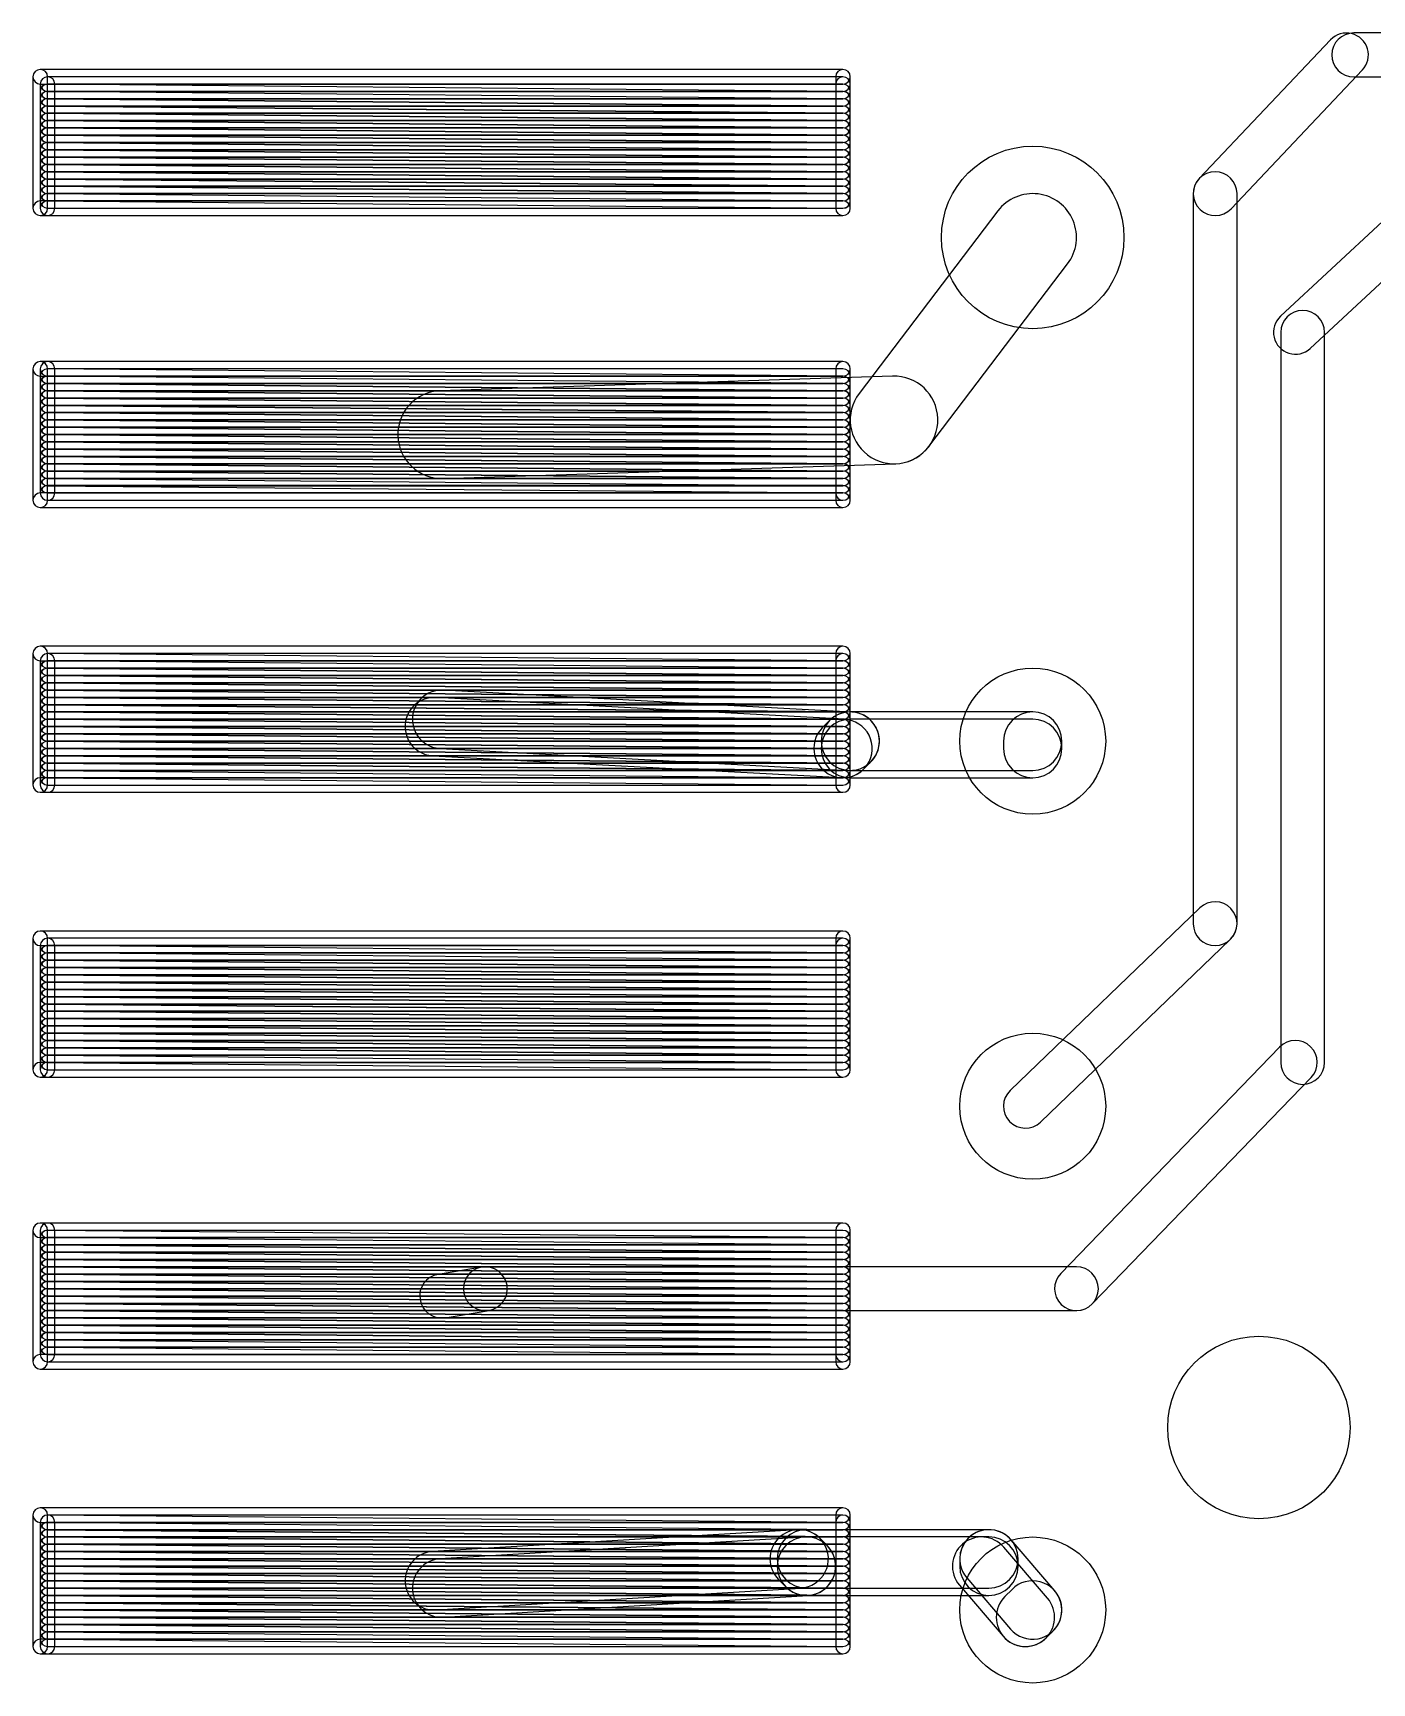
# Model space of a CAD drawing. Extents: x 2.7 to 76.1, y 3.1 to 47.6.
# Drawn here: x 2.72 to 7.38, y 25.19 to 30.93 of the extents above; entities that cross this region are included whole.
import ezdxf

# ---------------------------------------------------------------- set-up
doc = ezdxf.new("R2010")
doc.units = 0

msp = doc.modelspace()

# ---------------------------------------------------------------- linework, layer by layer
for points in [[(7.23446, 30.903895), (6.77726, 30.421295, 1), (6.887935, 30.31645), (7.345135, 30.79905, 1)], [(7.9502, 30.9277), (7.3152, 30.9277, 1), (7.3152, 30.77525), (7.9502, 30.77525, 1)], [(5.5372, 30.8007), (2.7432, 30.8007, 1), (2.7432, 30.74985), (5.5372, 30.74985, 1)], [(2.717775, 30.775275), (2.717775, 30.318075, 1), (2.768625, 30.318075), (2.768625, 30.775275, 1)], [(5.5372, 30.7753), (2.7686, 30.7753, 1), (2.7686, 30.72445), (5.5372, 30.72445, 1)], [(2.743175, 30.749875), (2.743175, 30.318075, 1), (2.794025, 30.318075), (2.794025, 30.749875, 1)], [(5.562625, 30.318075), (5.562625, 30.775275, 1), (5.511775, 30.775275), (5.511775, 30.318075, 1)], [(5.562625, 30.318075), (5.562625, 30.749875, 1), (5.511775, 30.749875), (5.511775, 30.318075, 1)], [(5.53743, 30.724495), (2.76883, 30.749895, 1), (2.768365, 30.69905), (5.536965, 30.67365, 1)], [(5.53743, 30.699095), (2.76883, 30.724495, 1), (2.768365, 30.67365), (5.536965, 30.64825, 1)], [(2.7686, 30.69905), (5.5372, 30.69905, 1), (5.5372, 30.7499), (2.7686, 30.7499, 1)], [(2.7686, 30.67365), (5.5372, 30.67365, 1), (5.5372, 30.7245), (2.7686, 30.7245, 1)], [(5.53743, 30.673695), (2.76883, 30.699095, 1), (2.768365, 30.64825), (5.536965, 30.62285, 1)], [(5.53743, 30.648295), (2.76883, 30.673695, 1), (2.768365, 30.62285), (5.536965, 30.59745, 1)], [(2.7686, 30.64825), (5.5372, 30.64825, 1), (5.5372, 30.6991), (2.7686, 30.6991, 1)], [(5.5372, 30.6991), (2.7686, 30.6991, 1), (2.7686, 30.64825), (5.5372, 30.64825, 1)], [(2.7686, 30.64825), (5.5372, 30.64825, 1), (5.5372, 30.6991), (2.7686, 30.6991, 1)], [(2.7686, 30.62285), (5.5372, 30.62285, 1), (5.5372, 30.6737), (2.7686, 30.6737, 1)], [(5.53743, 30.622895), (2.76883, 30.648295, 1), (2.768365, 30.59745), (5.536965, 30.57205, 1)], [(5.53743, 30.597495), (2.76883, 30.622895, 1), (2.768365, 30.57205), (5.536965, 30.54665, 1)], [(5.53743, 30.572095), (2.76883, 30.597495, 1), (2.768365, 30.54665), (5.536965, 30.52125, 1)], [(2.7686, 30.59745), (5.5372, 30.59745, 1), (5.5372, 30.6483), (2.7686, 30.6483, 1)], [(2.7686, 30.57205), (5.5372, 30.57205, 1), (5.5372, 30.6229), (2.7686, 30.6229, 1)], [(2.7686, 30.54665), (5.5372, 30.54665, 1), (5.5372, 30.5975), (2.7686, 30.5975, 1)], [(5.53743, 30.546695), (2.76883, 30.572095, 1), (2.768365, 30.52125), (5.536965, 30.49585, 1)], [(5.53743, 30.521295), (2.76883, 30.546695, 1), (2.768365, 30.49585), (5.536965, 30.47045, 1)], [(2.7686, 30.52125), (5.5372, 30.52125, 1), (5.5372, 30.5721), (2.7686, 30.5721, 1)], [(2.7686, 30.49585), (5.5372, 30.49585, 1), (5.5372, 30.5467), (2.7686, 30.5467, 1)], [(5.53743, 30.495895), (2.76883, 30.521295, 1), (2.768365, 30.47045), (5.536965, 30.44505, 1)], [(5.53743, 30.470495), (2.76883, 30.495895, 1), (2.768365, 30.44505), (5.536965, 30.41965, 1)], [(2.7686, 30.47045), (5.5372, 30.47045, 1), (5.5372, 30.5213), (2.7686, 30.5213, 1)], [(2.7686, 30.44505), (5.5372, 30.44505, 1), (5.5372, 30.4959), (2.7686, 30.4959, 1)], [(5.53743, 30.445095), (2.76883, 30.470495, 1), (2.768365, 30.41965), (5.536965, 30.39425, 1)], [(5.53743, 30.419695), (2.76883, 30.445095, 1), (2.768365, 30.39425), (5.536965, 30.36885, 1)], [(2.7686, 30.41965), (5.5372, 30.41965, 1), (5.5372, 30.4705), (2.7686, 30.4705, 1)], [(2.7686, 30.39425), (5.5372, 30.39425, 1), (5.5372, 30.4451), (2.7686, 30.4451, 1)], [(6.756375, 30.368875), (6.756375, 27.828875, 1), (6.908825, 27.828875), (6.908825, 30.368875, 1)], [(5.53743, 30.394295), (2.76883, 30.419695, 1), (2.768365, 30.36885), (5.536965, 30.34345, 1)], [(5.53743, 30.368895), (2.76883, 30.394295, 1), (2.768365, 30.34345), (5.536965, 30.31805, 1)], [(2.7686, 30.36885), (5.5372, 30.36885, 1), (5.5372, 30.4197), (2.7686, 30.4197, 1)], [(2.7686, 30.34345), (5.5372, 30.34345, 1), (5.5372, 30.3943), (2.7686, 30.3943, 1)], [(2.7686, 30.31805), (5.5372, 30.31805, 1), (5.5372, 30.3689), (2.7686, 30.3689, 1)], [(5.836355, 29.489245), (6.318955, 30.124245, 1), (6.07624, 30.3087), (5.59364, 29.6737, 1)], [(2.7432, 30.29265), (5.5372, 30.29265, 1), (5.5372, 30.3435), (2.7432, 30.3435, 1)], [(2.7686, 30.29265), (5.5372, 30.29265, 1), (5.5372, 30.3435), (2.7686, 30.3435, 1)], [(7.41573, 30.27233), (7.06013, 29.94213, 1), (7.163865, 29.830415), (7.519465, 30.160615, 1)], [(7.061175, 29.886275), (7.061175, 27.346275, 1), (7.213625, 27.346275), (7.213625, 29.886275, 1)], [(5.5372, 29.7847), (2.7432, 29.7847, 1), (2.7432, 29.73385), (5.5372, 29.73385, 1)], [(2.717775, 29.759275), (2.717775, 29.302075, 1), (2.768625, 29.302075), (2.768625, 29.759275, 1)], [(5.53743, 29.733895), (2.76883, 29.759295, 1), (2.768365, 29.70845), (5.536965, 29.68305, 1)], [(5.5372, 29.7847), (2.7686, 29.7847, 1), (2.7686, 29.73385), (5.5372, 29.73385, 1)], [(2.743175, 29.759275), (2.743175, 29.327475, 1), (2.794025, 29.327475), (2.794025, 29.759275, 1)], [(2.7686, 29.70845), (5.5372, 29.70845, 1), (5.5372, 29.7593), (2.7686, 29.7593, 1)], [(5.562625, 29.327475), (5.562625, 29.759275, 1), (5.511775, 29.759275), (5.511775, 29.327475, 1)], [(5.562625, 29.302075), (5.562625, 29.759275, 1), (5.511775, 29.759275), (5.511775, 29.302075, 1)], [(5.53743, 29.708495), (2.76883, 29.733895, 1), (2.768365, 29.68305), (5.536965, 29.65765, 1)], [(5.53743, 29.683095), (2.76883, 29.708495, 1), (2.768365, 29.65765), (5.536965, 29.63225, 1)], [(5.53743, 29.657695), (2.76883, 29.683095, 1), (2.768365, 29.63225), (5.536965, 29.60685, 1)], [(2.7686, 29.68305), (5.5372, 29.68305, 1), (5.5372, 29.7339), (2.7686, 29.7339, 1)], [(2.7686, 29.65765), (5.5372, 29.65765, 1), (5.5372, 29.7085), (2.7686, 29.7085, 1)], [(2.7686, 29.63225), (5.5372, 29.63225, 1), (5.5372, 29.6831), (2.7686, 29.6831, 1)], [(4.14511, 29.378325), (5.71991, 29.429125, 1), (5.710085, 29.73382), (4.135285, 29.68302, 1)], [(5.53743, 29.632295), (2.76883, 29.657695, 1), (2.768365, 29.60685), (5.536965, 29.58145, 1)], [(5.53743, 29.606895), (2.76883, 29.632295, 1), (2.768365, 29.58145), (5.536965, 29.55605, 1)], [(2.7686, 29.60685), (5.5372, 29.60685, 1), (5.5372, 29.6577), (2.7686, 29.6577, 1)], [(2.7686, 29.58145), (5.5372, 29.58145, 1), (5.5372, 29.6323), (2.7686, 29.6323, 1)], [(5.53743, 29.581495), (2.76883, 29.606895, 1), (2.768365, 29.55605), (5.536965, 29.53065, 1)], [(5.53743, 29.556095), (2.76883, 29.581495, 1), (2.768365, 29.53065), (5.536965, 29.50525, 1)], [(2.7686, 29.55605), (5.5372, 29.55605, 1), (5.5372, 29.6069), (2.7686, 29.6069, 1)], [(2.7686, 29.53065), (5.5372, 29.53065, 1), (5.5372, 29.5815), (2.7686, 29.5815, 1)], [(5.53743, 29.530695), (2.76883, 29.556095, 1), (2.768365, 29.50525), (5.536965, 29.47985, 1)], [(5.53743, 29.505295), (2.76883, 29.530695, 1), (2.768365, 29.47985), (5.536965, 29.45445, 1)], [(2.7686, 29.50525), (5.5372, 29.50525, 1), (5.5372, 29.5561), (2.7686, 29.5561, 1)], [(2.7686, 29.47985), (5.5372, 29.47985, 1), (5.5372, 29.5307), (2.7686, 29.5307, 1)], [(5.53743, 29.479895), (2.76883, 29.505295, 1), (2.768365, 29.45445), (5.536965, 29.42905, 1)], [(5.53743, 29.454495), (2.76883, 29.479895, 1), (2.768365, 29.42905), (5.536965, 29.40365, 1)], [(5.53743, 29.429095), (2.76883, 29.454495, 1), (2.768365, 29.40365), (5.536965, 29.37825, 1)], [(2.7686, 29.45445), (5.5372, 29.45445, 1), (5.5372, 29.5053), (2.7686, 29.5053, 1)], [(5.5372, 29.5053), (2.7686, 29.5053, 1), (2.7686, 29.45445), (5.5372, 29.45445, 1)], [(2.7686, 29.45445), (5.5372, 29.45445, 1), (5.5372, 29.5053), (2.7686, 29.5053, 1)], [(2.7686, 29.42905), (5.5372, 29.42905, 1), (5.5372, 29.4799), (2.7686, 29.4799, 1)], [(2.7686, 29.40365), (5.5372, 29.40365, 1), (5.5372, 29.4545), (2.7686, 29.4545, 1)], [(5.53743, 29.403695), (2.76883, 29.429095, 1), (2.768365, 29.37825), (5.536965, 29.35285, 1)], [(5.53743, 29.378295), (2.76883, 29.403695, 1), (2.768365, 29.35285), (5.536965, 29.32745, 1)], [(2.7686, 29.37825), (5.5372, 29.37825, 1), (5.5372, 29.4291), (2.7686, 29.4291, 1)], [(2.7686, 29.35285), (5.5372, 29.35285, 1), (5.5372, 29.4037), (2.7686, 29.4037, 1)], [(2.7686, 29.32745), (5.5372, 29.32745, 1), (5.5372, 29.3783), (2.7686, 29.3783, 1)], [(2.7686, 29.30205), (5.5372, 29.30205, 1), (5.5372, 29.3529), (2.7686, 29.3529, 1)], [(2.7432, 29.27665), (5.5372, 29.27665, 1), (5.5372, 29.3275), (2.7432, 29.3275, 1)], [(5.5372, 28.7941), (2.7432, 28.7941, 1), (2.7432, 28.74325), (5.5372, 28.74325, 1)], [(2.717775, 28.768675), (2.717775, 28.311475, 1), (2.768625, 28.311475), (2.768625, 28.768675, 1)], [(5.53743, 28.743295), (2.76883, 28.768695, 1), (2.768365, 28.71785), (5.536965, 28.69245, 1)], [(2.7686, 28.71785), (5.5372, 28.71785, 1), (5.5372, 28.7687), (2.7686, 28.7687, 1)], [(5.5372, 28.7687), (2.7686, 28.7687, 1), (2.7686, 28.71785), (5.5372, 28.71785, 1)], [(2.743175, 28.743275), (2.743175, 28.311475, 1), (2.794025, 28.311475), (2.794025, 28.743275, 1)], [(5.562625, 28.311475), (5.562625, 28.768675, 1), (5.511775, 28.768675), (5.511775, 28.311475, 1)], [(5.562625, 28.311475), (5.562625, 28.743275, 1), (5.511775, 28.743275), (5.511775, 28.311475, 1)], [(5.53743, 28.717895), (2.76883, 28.743295, 1), (2.768365, 28.69245), (5.536965, 28.66705, 1)], [(5.53743, 28.692495), (2.76883, 28.717895, 1), (2.768365, 28.66705), (5.536965, 28.64165, 1)], [(2.7686, 28.69245), (5.5372, 28.69245, 1), (5.5372, 28.7433), (2.7686, 28.7433, 1)], [(2.7686, 28.66705), (5.5372, 28.66705, 1), (5.5372, 28.7179), (2.7686, 28.7179, 1)], [(5.53743, 28.667095), (2.76883, 28.692495, 1), (2.768365, 28.64165), (5.536965, 28.61625, 1)], [(5.53743, 28.641695), (2.76883, 28.667095, 1), (2.768365, 28.61625), (5.536965, 28.59085, 1)], [(2.7686, 28.64165), (5.5372, 28.64165, 1), (5.5372, 28.6925), (2.7686, 28.6925, 1)], [(2.7686, 28.61625), (5.5372, 28.61625, 1), (5.5372, 28.6671), (2.7686, 28.6671, 1)], [(5.53743, 28.616295), (2.76883, 28.641695, 1), (2.768365, 28.59085), (5.536965, 28.56545, 1)], [(5.53743, 28.590895), (2.76883, 28.616295, 1), (2.768365, 28.56545), (5.536965, 28.54005, 1)], [(5.53743, 28.565495), (2.76883, 28.590895, 1), (2.768365, 28.54005), (5.536965, 28.51465, 1)], [(2.7686, 28.59085), (5.5372, 28.59085, 1), (5.5372, 28.6417), (2.7686, 28.6417, 1)], [(2.7686, 28.56545), (5.5372, 28.56545, 1), (5.5372, 28.6163), (2.7686, 28.6163, 1)], [(2.7686, 28.54005), (5.5372, 28.54005, 1), (5.5372, 28.5909), (2.7686, 28.5909, 1)], [(4.10936, 28.413195), (5.53176, 28.336995, 1), (5.542635, 28.53995), (4.120235, 28.61615, 1)], [(5.568035, 28.56535), (4.145635, 28.64155, 1), (4.13476, 28.438595), (5.55716, 28.362395, 1)], [(5.53743, 28.540095), (2.76883, 28.565495, 1), (2.768365, 28.51465), (5.536965, 28.48925, 1)], [(5.53743, 28.514695), (2.76883, 28.540095, 1), (2.768365, 28.48925), (5.536965, 28.46385, 1)], [(2.7686, 28.51465), (5.5372, 28.51465, 1), (5.5372, 28.5655), (2.7686, 28.5655, 1)], [(2.7686, 28.48925), (5.5372, 28.48925, 1), (5.5372, 28.5401), (2.7686, 28.5401, 1)], [(5.609055, 28.366615), (5.634455, 28.392015, 1), (5.49074, 28.53573), (5.46534, 28.51033, 1)], [(6.1976, 28.5655), (5.5626, 28.5655, 1), (5.5626, 28.36225), (6.1976, 28.36225, 1)], [(5.5626, 28.33685), (6.1976, 28.33685, 1), (6.1976, 28.5401), (5.5626, 28.5401, 1)], [(6.299225, 28.438475), (6.299225, 28.463875, 1), (6.095975, 28.463875), (6.095975, 28.438475, 1)], [(5.53743, 28.489295), (2.76883, 28.514695, 1), (2.768365, 28.46385), (5.536965, 28.43845, 1)], [(5.53743, 28.463895), (2.76883, 28.489295, 1), (2.768365, 28.43845), (5.536965, 28.41305, 1)], [(2.7686, 28.46385), (5.5372, 28.46385, 1), (5.5372, 28.5147), (2.7686, 28.5147, 1)], [(2.7686, 28.43845), (5.5372, 28.43845, 1), (5.5372, 28.4893), (2.7686, 28.4893, 1)], [(5.53743, 28.438495), (2.76883, 28.463895, 1), (2.768365, 28.41305), (5.536965, 28.38765, 1)], [(5.53743, 28.413095), (2.76883, 28.438495, 1), (2.768365, 28.38765), (5.536965, 28.36225, 1)], [(2.7686, 28.41305), (5.5372, 28.41305, 1), (5.5372, 28.4639), (2.7686, 28.4639, 1)], [(2.7686, 28.38765), (5.5372, 28.38765, 1), (5.5372, 28.4385), (2.7686, 28.4385, 1)], [(5.53743, 28.387695), (2.76883, 28.413095, 1), (2.768365, 28.36225), (5.536965, 28.33685, 1)], [(5.53743, 28.362295), (2.76883, 28.387695, 1), (2.768365, 28.33685), (5.536965, 28.31145, 1)], [(2.7686, 28.36225), (5.5372, 28.36225, 1), (5.5372, 28.4131), (2.7686, 28.4131, 1)], [(2.7686, 28.33685), (5.5372, 28.33685, 1), (5.5372, 28.3877), (2.7686, 28.3877, 1)], [(2.7686, 28.31145), (5.5372, 28.31145, 1), (5.5372, 28.3623), (2.7686, 28.3623, 1)], [(2.7432, 28.28605), (5.5372, 28.28605, 1), (5.5372, 28.3369), (2.7432, 28.3369, 1)], [(2.7686, 28.28605), (5.5372, 28.28605, 1), (5.5372, 28.3369), (2.7686, 28.3369, 1)], [(6.779765, 27.88382), (6.119365, 27.24882, 1), (6.22503, 27.138925), (6.88543, 27.773925, 1)], [(5.5372, 27.8035), (2.7432, 27.8035, 1), (2.7432, 27.75265), (5.5372, 27.75265, 1)], [(2.717775, 27.778075), (2.717775, 27.320875, 1), (2.768625, 27.320875), (2.768625, 27.778075, 1)], [(5.562625, 27.320875), (5.562625, 27.778075, 1), (5.511775, 27.778075), (5.511775, 27.320875, 1)], [(5.53743, 27.727295), (2.76883, 27.752695, 1), (2.768365, 27.70185), (5.536965, 27.67645, 1)], [(5.53743, 27.701895), (2.76883, 27.727295, 1), (2.768365, 27.67645), (5.536965, 27.65105, 1)], [(5.5372, 27.7781), (2.7686, 27.7781, 1), (2.7686, 27.72725), (5.5372, 27.72725, 1)], [(2.743175, 27.752675), (2.743175, 27.320875, 1), (2.794025, 27.320875), (2.794025, 27.752675, 1)], [(2.7686, 27.70185), (5.5372, 27.70185, 1), (5.5372, 27.7527), (2.7686, 27.7527, 1)], [(2.7686, 27.67645), (5.5372, 27.67645, 1), (5.5372, 27.7273), (2.7686, 27.7273, 1)], [(5.562625, 27.320875), (5.562625, 27.752675, 1), (5.511775, 27.752675), (5.511775, 27.320875, 1)], [(5.53743, 27.676495), (2.76883, 27.701895, 1), (2.768365, 27.65105), (5.536965, 27.62565, 1)], [(5.53743, 27.651095), (2.76883, 27.676495, 1), (2.768365, 27.62565), (5.536965, 27.60025, 1)], [(2.7686, 27.65105), (5.5372, 27.65105, 1), (5.5372, 27.7019), (2.7686, 27.7019, 1)], [(2.7686, 27.62565), (5.5372, 27.62565, 1), (5.5372, 27.6765), (2.7686, 27.6765, 1)], [(5.53743, 27.625695), (2.76883, 27.651095, 1), (2.768365, 27.60025), (5.536965, 27.57485, 1)], [(5.53743, 27.600295), (2.76883, 27.625695, 1), (2.768365, 27.57485), (5.536965, 27.54945, 1)], [(2.7686, 27.60025), (5.5372, 27.60025, 1), (5.5372, 27.6511), (2.7686, 27.6511, 1)], [(5.5372, 27.6511), (2.7686, 27.6511, 1), (2.7686, 27.60025), (5.5372, 27.60025, 1)], [(2.7686, 27.60025), (5.5372, 27.60025, 1), (5.5372, 27.6511), (2.7686, 27.6511, 1)], [(2.7686, 27.57485), (5.5372, 27.57485, 1), (5.5372, 27.6257), (2.7686, 27.6257, 1)], [(5.53743, 27.574895), (2.76883, 27.600295, 1), (2.768365, 27.54945), (5.536965, 27.52405, 1)], [(5.53743, 27.549495), (2.76883, 27.574895, 1), (2.768365, 27.52405), (5.536965, 27.49865, 1)], [(2.7686, 27.54945), (5.5372, 27.54945, 1), (5.5372, 27.6003), (2.7686, 27.6003, 1)], [(2.7686, 27.52405), (5.5372, 27.52405, 1), (5.5372, 27.5749), (2.7686, 27.5749, 1)], [(5.53743, 27.524095), (2.76883, 27.549495, 1), (2.768365, 27.49865), (5.536965, 27.47325, 1)], [(5.53743, 27.498695), (2.76883, 27.524095, 1), (2.768365, 27.47325), (5.536965, 27.44785, 1)], [(5.53743, 27.473295), (2.76883, 27.498695, 1), (2.768365, 27.44785), (5.536965, 27.42245, 1)], [(2.7686, 27.49865), (5.5372, 27.49865, 1), (5.5372, 27.5495), (2.7686, 27.5495, 1)], [(2.7686, 27.47325), (5.5372, 27.47325, 1), (5.5372, 27.5241), (2.7686, 27.5241, 1)], [(2.7686, 27.44785), (5.5372, 27.44785, 1), (5.5372, 27.4987), (2.7686, 27.4987, 1)], [(5.53743, 27.447895), (2.76883, 27.473295, 1), (2.768365, 27.42245), (5.536965, 27.39705, 1)], [(5.53743, 27.422495), (2.76883, 27.447895, 1), (2.768365, 27.39705), (5.536965, 27.37165, 1)], [(2.7686, 27.42245), (5.5372, 27.42245, 1), (5.5372, 27.4733), (2.7686, 27.4733, 1)], [(2.7686, 27.39705), (5.5372, 27.39705, 1), (5.5372, 27.4479), (2.7686, 27.4479, 1)], [(5.53743, 27.397095), (2.76883, 27.422495, 1), (2.768365, 27.37165), (5.536965, 27.34625, 1)], [(5.53743, 27.371695), (2.76883, 27.397095, 1), (2.768365, 27.34625), (5.536965, 27.32085, 1)], [(2.7686, 27.37165), (5.5372, 27.37165, 1), (5.5372, 27.4225), (2.7686, 27.4225, 1)], [(2.7686, 27.34625), (5.5372, 27.34625, 1), (5.5372, 27.3971), (2.7686, 27.3971, 1)], [(7.05722, 27.39928), (6.29522, 26.61188, 1), (6.404775, 26.505865), (7.166775, 27.293265, 1)], [(2.7432, 27.29545), (5.5372, 27.29545, 1), (5.5372, 27.3463), (2.7432, 27.3463, 1)], [(2.7686, 27.32085), (5.5372, 27.32085, 1), (5.5372, 27.3717), (2.7686, 27.3717, 1)], [(2.7686, 27.29545), (5.5372, 27.29545, 1), (5.5372, 27.3463), (2.7686, 27.3463, 1)], [(5.5372, 26.7875), (2.7432, 26.7875, 1), (2.7432, 26.73665), (5.5372, 26.73665, 1)], [(2.717775, 26.762075), (2.717775, 26.304875, 1), (2.768625, 26.304875), (2.768625, 26.762075, 1)], [(5.53743, 26.736695), (2.76883, 26.762095, 1), (2.768365, 26.71125), (5.536965, 26.68585, 1)], [(5.5372, 26.7875), (2.7686, 26.7875, 1), (2.7686, 26.73665), (5.5372, 26.73665, 1)], [(2.743175, 26.762075), (2.743175, 26.330275, 1), (2.794025, 26.330275), (2.794025, 26.762075, 1)], [(2.7686, 26.71125), (5.5372, 26.71125, 1), (5.5372, 26.7621), (2.7686, 26.7621, 1)], [(5.562625, 26.330275), (5.562625, 26.762075, 1), (5.511775, 26.762075), (5.511775, 26.330275, 1)], [(5.562625, 26.304875), (5.562625, 26.762075, 1), (5.511775, 26.762075), (5.511775, 26.304875, 1)], [(5.53743, 26.711295), (2.76883, 26.736695, 1), (2.768365, 26.68585), (5.536965, 26.66045, 1)], [(5.53743, 26.685895), (2.76883, 26.711295, 1), (2.768365, 26.66045), (5.536965, 26.63505, 1)], [(2.7686, 26.68585), (5.5372, 26.68585, 1), (5.5372, 26.7367), (2.7686, 26.7367, 1)], [(2.7686, 26.66045), (5.5372, 26.66045, 1), (5.5372, 26.7113), (2.7686, 26.7113, 1)], [(5.53743, 26.660495), (2.76883, 26.685895, 1), (2.768365, 26.63505), (5.536965, 26.60965, 1)], [(5.53743, 26.635095), (2.76883, 26.660495, 1), (2.768365, 26.60965), (5.536965, 26.58425, 1)], [(2.7686, 26.63505), (5.5372, 26.63505, 1), (5.5372, 26.6859), (2.7686, 26.6859, 1)], [(2.7686, 26.60965), (5.5372, 26.60965, 1), (5.5372, 26.6605), (2.7686, 26.6605, 1)], [(5.53743, 26.609695), (2.76883, 26.635095, 1), (2.768365, 26.58425), (5.536965, 26.55885, 1)], [(5.53743, 26.584295), (2.76883, 26.609695, 1), (2.768365, 26.55885), (5.536965, 26.53345, 1)], [(5.53743, 26.558895), (2.76883, 26.584295, 1), (2.768365, 26.53345), (5.536965, 26.50805, 1)], [(2.7686, 26.58425), (5.5372, 26.58425, 1), (5.5372, 26.6351), (2.7686, 26.6351, 1)], [(2.7686, 26.55885), (5.5372, 26.55885, 1), (5.5372, 26.6097), (2.7686, 26.6097, 1)], [(2.7686, 26.53345), (5.5372, 26.53345, 1), (5.5372, 26.5843), (2.7686, 26.5843, 1)], [(4.280065, 26.63406), (4.127665, 26.60866, 1), (4.15273, 26.458285), (4.30513, 26.483685, 1)], [(6.35, 26.6351), (4.2926, 26.6351, 1), (4.2926, 26.48265), (6.35, 26.48265, 1)], [(5.53743, 26.533495), (2.76883, 26.558895, 1), (2.768365, 26.50805), (5.536965, 26.48265, 1)], [(5.53743, 26.508095), (2.76883, 26.533495, 1), (2.768365, 26.48265), (5.536965, 26.45725, 1)], [(2.7686, 26.50805), (5.5372, 26.50805, 1), (5.5372, 26.5589), (2.7686, 26.5589, 1)], [(2.7686, 26.48265), (5.5372, 26.48265, 1), (5.5372, 26.5335), (2.7686, 26.5335, 1)], [(5.53743, 26.482695), (2.76883, 26.508095, 1), (2.768365, 26.45725), (5.536965, 26.43185, 1)], [(5.53743, 26.457295), (2.76883, 26.482695, 1), (2.768365, 26.43185), (5.536965, 26.40645, 1)], [(2.7686, 26.45725), (5.5372, 26.45725, 1), (5.5372, 26.5081), (2.7686, 26.5081, 1)], [(2.7686, 26.43185), (5.5372, 26.43185, 1), (5.5372, 26.4827), (2.7686, 26.4827, 1)], [(5.53743, 26.431895), (2.76883, 26.457295, 1), (2.768365, 26.40645), (5.536965, 26.38105, 1)], [(5.53743, 26.406495), (2.76883, 26.431895, 1), (2.768365, 26.38105), (5.536965, 26.35565, 1)], [(5.53743, 26.381095), (2.76883, 26.406495, 1), (2.768365, 26.35565), (5.536965, 26.33025, 1)], [(2.7686, 26.40645), (5.5372, 26.40645, 1), (5.5372, 26.4573), (2.7686, 26.4573, 1)], [(5.5372, 26.4573), (2.7686, 26.4573, 1), (2.7686, 26.40645), (5.5372, 26.40645, 1)], [(2.7686, 26.40645), (5.5372, 26.40645, 1), (5.5372, 26.4573), (2.7686, 26.4573, 1)], [(2.7686, 26.38105), (5.5372, 26.38105, 1), (5.5372, 26.4319), (2.7686, 26.4319, 1)], [(2.7686, 26.35565), (5.5372, 26.35565, 1), (5.5372, 26.4065), (2.7686, 26.4065, 1)], [(2.7686, 26.33025), (5.5372, 26.33025, 1), (5.5372, 26.3811), (2.7686, 26.3811, 1)], [(2.7686, 26.30485), (5.5372, 26.30485, 1), (5.5372, 26.3557), (2.7686, 26.3557, 1)], [(2.7432, 26.27945), (5.5372, 26.27945, 1), (5.5372, 26.3303), (2.7432, 26.3303, 1)], [(5.5372, 25.7969), (2.7432, 25.7969, 1), (2.7432, 25.74605), (5.5372, 25.74605, 1)], [(2.717775, 25.771475), (2.717775, 25.314275, 1), (2.768625, 25.314275), (2.768625, 25.771475, 1)], [(5.562625, 25.314275), (5.562625, 25.771475, 1), (5.511775, 25.771475), (5.511775, 25.314275, 1)], [(5.53743, 25.746095), (2.76883, 25.771495, 1), (2.768365, 25.72065), (5.536965, 25.69525, 1)], [(5.53743, 25.720695), (2.76883, 25.746095, 1), (2.768365, 25.69525), (5.536965, 25.66985, 1)], [(5.53743, 25.695295), (2.76883, 25.720695, 1), (2.768365, 25.66985), (5.536965, 25.64445, 1)], [(2.7686, 25.72065), (5.5372, 25.72065, 1), (5.5372, 25.7715), (2.7686, 25.7715, 1)], [(5.5372, 25.7715), (2.7686, 25.7715, 1), (2.7686, 25.72065), (5.5372, 25.72065, 1)], [(2.743175, 25.746075), (2.743175, 25.314275, 1), (2.794025, 25.314275), (2.794025, 25.746075, 1)], [(2.7686, 25.69525), (5.5372, 25.69525, 1), (5.5372, 25.7461), (2.7686, 25.7461, 1)], [(2.7686, 25.66985), (5.5372, 25.66985, 1), (5.5372, 25.7207), (2.7686, 25.7207, 1)], [(5.37871, 25.720515), (4.10871, 25.644315, 1), (4.120885, 25.44143), (5.390885, 25.51763, 1)], [(5.482055, 25.66553), (5.456655, 25.69093, 1), (5.31294, 25.547215), (5.33834, 25.521815, 1)], [(6.0452, 25.7207), (5.4102, 25.7207, 1), (5.4102, 25.51745), (6.0452, 25.51745, 1)], [(5.562625, 25.314275), (5.562625, 25.746075, 1), (5.511775, 25.746075), (5.511775, 25.314275, 1)], [(6.274755, 25.50741), (6.122355, 25.68521, 1), (5.96804, 25.552935), (6.12044, 25.375135, 1)], [(6.146825, 25.593675), (6.146825, 25.619075, 1), (5.943575, 25.619075), (5.943575, 25.593675, 1)], [(5.53743, 25.669895), (2.76883, 25.695295, 1), (2.768365, 25.64445), (5.536965, 25.61905, 1)], [(5.53743, 25.644495), (2.76883, 25.669895, 1), (2.768365, 25.61905), (5.536965, 25.59365, 1)], [(2.7686, 25.64445), (5.5372, 25.64445, 1), (5.5372, 25.6953), (2.7686, 25.6953, 1)], [(2.7686, 25.61905), (5.5372, 25.61905, 1), (5.5372, 25.6699), (2.7686, 25.6699, 1)], [(4.146285, 25.41603), (5.416285, 25.49223, 1), (5.40411, 25.695115), (4.13411, 25.618915, 1)], [(5.4102, 25.49205), (6.0452, 25.49205, 1), (6.0452, 25.6953), (5.4102, 25.6953, 1)], [(5.94264, 25.527535), (6.09504, 25.349735, 1), (6.249355, 25.48201), (6.096955, 25.65981, 1)], [(5.53743, 25.619095), (2.76883, 25.644495, 1), (2.768365, 25.59365), (5.536965, 25.56825, 1)], [(5.53743, 25.593695), (2.76883, 25.619095, 1), (2.768365, 25.56825), (5.536965, 25.54285, 1)], [(2.7686, 25.59365), (5.5372, 25.59365, 1), (5.5372, 25.6445), (2.7686, 25.6445, 1)], [(2.7686, 25.56825), (5.5372, 25.56825, 1), (5.5372, 25.6191), (2.7686, 25.6191, 1)], [(5.53743, 25.568295), (2.76883, 25.593695, 1), (2.768365, 25.54285), (5.536965, 25.51745, 1)], [(5.53743, 25.542895), (2.76883, 25.568295, 1), (2.768365, 25.51745), (5.536965, 25.49205, 1)], [(2.7686, 25.54285), (5.5372, 25.54285, 1), (5.5372, 25.5937), (2.7686, 25.5937, 1)], [(2.7686, 25.51745), (5.5372, 25.51745, 1), (5.5372, 25.5683), (2.7686, 25.5683, 1)], [(5.53743, 25.517495), (2.76883, 25.542895, 1), (2.768365, 25.49205), (5.536965, 25.46665, 1)], [(5.53743, 25.492095), (2.76883, 25.517495, 1), (2.768365, 25.46665), (5.536965, 25.44125, 1)], [(5.53743, 25.466695), (2.76883, 25.492095, 1), (2.768365, 25.44125), (5.536965, 25.41585, 1)], [(2.7686, 25.49205), (5.5372, 25.49205, 1), (5.5372, 25.5429), (2.7686, 25.5429, 1)], [(2.7686, 25.46665), (5.5372, 25.46665, 1), (5.5372, 25.5175), (2.7686, 25.5175, 1)], [(2.7686, 25.44125), (5.5372, 25.44125, 1), (5.5372, 25.4921), (2.7686, 25.4921, 1)], [(6.244055, 25.344015), (6.269455, 25.369415, 1), (6.12574, 25.51313), (6.10034, 25.48773, 1)], [(5.53743, 25.441295), (2.76883, 25.466695, 1), (2.768365, 25.41585), (5.536965, 25.39045, 1)], [(5.53743, 25.415895), (2.76883, 25.441295, 1), (2.768365, 25.39045), (5.536965, 25.36505, 1)], [(2.7686, 25.41585), (5.5372, 25.41585, 1), (5.5372, 25.4667), (2.7686, 25.4667, 1)], [(2.7686, 25.39045), (5.5372, 25.39045, 1), (5.5372, 25.4413), (2.7686, 25.4413, 1)], [(5.53743, 25.390495), (2.76883, 25.415895, 1), (2.768365, 25.36505), (5.536965, 25.33965, 1)], [(5.53743, 25.365095), (2.76883, 25.390495, 1), (2.768365, 25.33965), (5.536965, 25.31425, 1)], [(2.7686, 25.36505), (5.5372, 25.36505, 1), (5.5372, 25.4159), (2.7686, 25.4159, 1)], [(2.7686, 25.33965), (5.5372, 25.33965, 1), (5.5372, 25.3905), (2.7686, 25.3905, 1)], [(2.7432, 25.28885), (5.5372, 25.28885, 1), (5.5372, 25.3397), (2.7432, 25.3397, 1)], [(2.7686, 25.31425), (5.5372, 25.31425, 1), (5.5372, 25.3651), (2.7686, 25.3651, 1)], [(2.7686, 25.28885), (5.5372, 25.28885, 1), (5.5372, 25.3397), (2.7686, 25.3397, 1)]]:
    msp.add_lwpolyline(points, format="xyb", close=True)
for centre, radius in [((6.1976, 30.216475), 0.3175), ((6.1976, 28.463875), 0.254), ((6.1976, 27.193875), 0.254), ((6.985, 26.076275), 0.3175), ((6.1976, 25.441275), 0.254)]:
    msp.add_circle(centre, radius)

doc.saveas('drawing.dxf')
